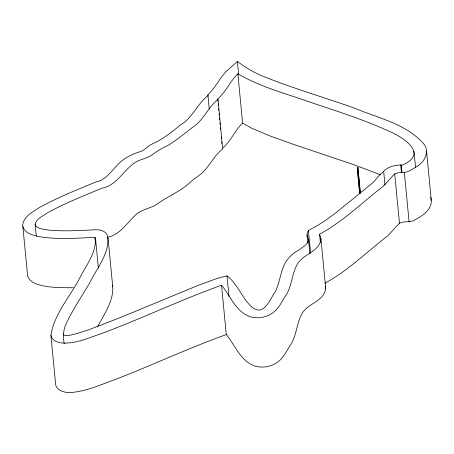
<?xml version="1.0" encoding="UTF-8"?>
<svg xmlns="http://www.w3.org/2000/svg" width="454" height="454" viewBox="0 0 454 454"><rect width="100%" height="100%" fill="white"/><g stroke="black" fill="none" stroke-linecap="round" stroke-linejoin="round"><path stroke-width="0.68" d="M73.321 287.751C60.825 287.626 47.874 288.08 35.94 283.795C32.353 282.309 28.596 279.851 27.615 275.839L22.7 224.787C23.807 216.212 32.949 211.887 39.345 207.62C57.363 197.586 76.601 190.022 95.584 182.06C108.194 179.824 113.608 166.527 123.34 159.729C128.567 155.864 134.611 153.31 140.814 151.454C145.127 149.877 147.868 145.785 152.039 144.06C162.481 139.509 171.538 132.415 180.187 125.088C192.411 118.358 197.03 103.949 207.966 95.68L207.915 94.858L213.533 88.649L221.978 76.397L225.644 72.027L237.391 61.443C245.659 67.652 254.529 73.026 264.2 76.743C293.511 88.468 323.861 97.326 353.615 107.814C377.626 118.023 406.722 123.709 424.274 144.537C429.705 152.158 424.484 161.925 417.322 166.198C412.056 169.393 406.364 173.734 399.855 172.458C398.044 172.446 396.541 173.723 394.713 173.865C390.633 177.849 387.007 182.457 382.989 186.515C361.997 202.563 343.065 221.648 319.576 234.19L320.388 242.652M426.55 151.142L431.3 200.486C431.623 209.436 423.287 215.355 416.216 219.089C410.966 223.277 405.013 220.531 399.463 223.209C395.383 227.193 391.757 231.801 387.739 235.859C366.911 251.754 348.161 270.697 324.905 283.2M359.693 193.319L357.247 167.946L357.814 167.288L357.292 168.008L359.733 193.387M217.846 101.094L217.648 98.983C226.052 91.986 230.002 81.232 237.873 73.764C260.443 87.145 286.264 93.626 310.791 102.417C336.488 111.06 362.451 119.186 387.177 130.406C403.322 136.847 429.779 154.127 401.381 165.426L401.262 165.029C395.173 165.04 388.022 166.612 383.687 171.26L378.137 176.617L373.693 182.054L334.655 213.783L326.415 219.781L317.715 225.388L308.425 230.507C305.587 234.19 307.891 238.98 307.812 243.111M319.576 234.19L320.955 238.878L325.705 288.222C324.406 301.093 308.465 303.096 302.409 312.908C296.803 322.34 296.842 333.917 291.445 343.474C287.864 348.649 285.265 354.512 280.975 359.176C274.874 365.725 265.244 368.364 256.578 366.48C241.148 362.632 235.49 345.659 226.285 334.57C189.08 347.877 153.27 364.761 116.434 379.033C101.412 384.407 86.453 391.467 70.33 392.557C64.797 392.608 56.943 391.098 55.66 384.691L50.91 335.347C54.151 313.964 69.802 297.103 79.541 278.41C85.556 265.982 97.417 251.845 94.999 237.346C76 238.197 56.71 239.757 37.858 236.426C32.098 235.081 24.698 232.925 22.865 226.495M320.955 238.878C319.65 251.749 303.715 253.752 297.659 263.564C292.047 272.996 292.092 284.573 286.695 294.13C283.114 299.305 280.515 305.167 276.219 309.832C270.124 316.381 260.494 319.02 251.828 317.136C236.398 313.288 230.74 296.314 221.535 285.226C181.713 299.498 143.464 317.76 103.887 332.691C90.255 337.203 76.425 344.024 61.716 343.003C57.272 342.441 51.728 340.341 50.91 335.347M36.28 236.074L35.128 224.089C36.66 218.317 43.295 215.939 47.664 212.744C65.035 203.171 83.536 195.901 101.798 188.24C116.916 185.624 123.335 170.119 135.213 162.464C140.269 159.218 146.483 158.628 151.534 155.359C156.863 151.04 162.782 147.828 168.962 144.877C178.842 138.521 187.797 130.917 197.144 123.863C205.009 116.61 209.322 106.23 217.875 99.647L217.648 98.983M64.247 343.723C62.669 336.38 63.35 328.861 66.874 322.158C73.644 308.328 82.242 295.52 90.045 282.269C97.02 267.69 110.714 252.373 107.303 235.189C105.345 230.831 100.135 229.69 95.794 229.724C84.637 230.388 73.457 230.899 62.272 230.797C54.798 230.57 47.182 230.507 39.946 228.419C37.932 227.681 35.236 226.603 35.128 224.089M97.514 326.942C103.938 314.401 113.545 301.518 112.74 286.792L107.984 237.448M237.873 73.764L242.623 123.108C234.9 130.394 231.024 140.899 222.914 147.839M107.78 237.221C119.879 234.565 126.694 223.499 135.003 215.463C140.842 209.561 149.383 208.721 156.284 204.703C166.958 196.554 179.909 191.963 189.868 182.616C194.471 178.093 200.498 175.357 204.686 170.381C210.894 163.44 215.134 154.752 222.625 148.991L218.016 99.25M307 234.65L308.487 239.423L308.238 241.505L306.382 244.173L304.611 245.818L298.931 249.944A41.149 24.936 -5.5 0 0 289.181 257.446C280.396 266.856 280.839 280.697 275.283 291.735C271.004 297.563 268.649 305.281 262.191 309.214C256.697 312.165 251.238 307.114 248.043 303.09C240.643 294.334 236.313 282.916 227.006 275.867L217.307 278.342L198.477 285.248L120.486 317.505L88.746 329.757L77.191 333.503L69.729 335.279L64.956 335.478L63.713 334.904L63.299 333.855M380.27 174.694L353.564 164.615L292.711 144.105L269.642 135.837L251.272 128.017L242.623 123.108M430.608 197.303L430.959 198.347M112.393 285.662L112.74 286.792M325.331 286.071L325.705 288.222M431.045 198.88L431.3 200.486M414.014 151.313L415.575 167.566M404.372 172.713L409.122 222.057M401.262 165.029L402.006 172.787M400.7 164.847L401.45 172.599M394.713 173.865L399.463 223.209M383.687 171.26L384.958 184.994M357.894 167.327L360.408 193.41M357.814 167.288L360.187 191.963M308.425 230.507L310.593 253.065M308.487 239.423L309.844 253.519M237.391 61.443L238.679 74.836M218.119 103.915L218.255 105.322M218.595 108.852L218.732 110.26M219.072 113.784L219.208 115.197M219.475 118.012L219.611 119.425M219.952 122.949L220.088 124.356M220.428 127.88L220.565 129.294M221.308 137.046L221.444 138.459M221.785 141.983L221.921 143.39M227.006 275.867L228.975 296.309M207.915 94.858L209.254 109.073M221.535 285.226L226.285 334.57M95.533 238.583L98.382 268.189M94.999 237.346L95.612 243.69"/></g></svg>
